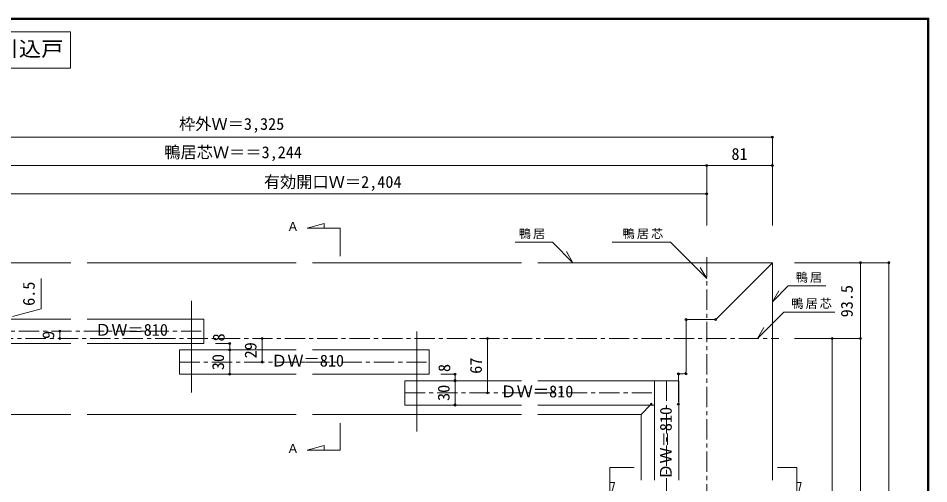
# Model space of a CAD drawing. Units: millimetres, scale not verified. Extents: x -957 to 993, y -689 to 708.
# Drawn here: x -131 to 993, y 134 to 708 of the extents above; entities that cross this region are included whole.
import ezdxf
from ezdxf.enums import TextEntityAlignment as Align

# ---------------------------------------------------------------- set-up
doc = ezdxf.new("R2010")
doc.units = ezdxf.units.MM
doc.header["$LTSCALE"] = 5
doc.header["$PDMODE"] = 32
doc.header["$PDSIZE"] = 2.5
doc.linetypes.add('CHAIN1', pattern=[8, 5, -1, 1, -1])
doc.layers.add('0-B_寸法', color=7, linetype='Continuous', lineweight=9)
doc.layers.add('F-1_枠', color=6, linetype='Continuous', lineweight=9)
doc.styles.add('ＭＳ ゴシック', font='')
doc.styles.get('ＭＳ ゴシック').set_extended_font_data('MS Gothic')

msp = doc.modelspace()

# ---------------------------------------------------------------- linework, layer by layer
at = {"layer": '0-B_寸法'}
for p, q in [((-936.448, 645.897), (-66.071, 645.897)), ((799.796, 561.028), (-517.704, 561.028)), ((799.796, 561.028), (799.796, 452.056)), ((718.796, 526.028), (-517.704, 526.028)), ((718.796, 526.028), (718.796, 452.056)), ((718.796, 491.028), (-487.704, 491.028)), ((266.412, 448.762), (266.412, 414.14)), ((528.559, 431.361), (482.387, 431.361)), ((528.559, 431.361), (553.794, 406.126)), ((674.154, 431.361), (602.158, 431.361)), ((674.154, 431.361), (718.796, 386.718)), ((553.794, 406.126), (545.907, 419.786)), ((-65.704, 406.126), (-179.704, 406.126)), ((212.296, 406.126), (-45.704, 406.126)), ((490.296, 406.126), (232.296, 406.126)), ((799.796, 406.126), (510.296, 406.126)), ((730.675, 337.004), (799.796, 406.126)), ((799.796, 406.126), (799.796, 137.994)), ((943.508, 406.126), (827.257, 406.126)), ((908.508, 312.626), (908.508, 406.126)), ((943.508, 406.126), (943.508, -502.374)), ((718.796, 386.718), (710.909, 400.378)), ((-102.16, 386.773), (-102.16, 349.259)), ((819.493, 377.52), (799.796, 357.823)), ((799.796, 357.823), (807.683, 371.484)), ((819.493, 377.52), (865.665, 377.52)), ((-137.751, 339.723), (-102.16, 349.259)), ((83.296, 246.126), (83.296, 359.126)), ((814.011, 345.318), (781.319, 312.626)), ((814.011, 345.318), (876.867, 345.318)), ((-65.704, 336.626), (-209.704, 336.626)), ((98.296, 336.626), (-45.704, 336.626)), ((98.296, 306.626), (98.296, 336.626)), ((693.296, 272.126), (693.296, 333.126)), ((728.554, 336.126), (696.296, 336.126)), ((781.319, 312.626), (789.206, 326.286)), ((361.296, 198.126), (361.296, 321.126)), ((-65.704, 306.626), (-209.704, 306.626)), ((98.296, 306.626), (-45.704, 306.626)), ((130.277, 306.626), (112.901, 306.626)), ((130.277, 306.626), (130.277, 298.626)), ((878.105, 312.626), (827.257, 312.626)), ((873.508, 312.626), (873.508, -209.374)), ((908.508, 312.626), (873.508, 312.626)), ((908.508, 312.626), (908.508, -502.374)), ((68.296, 268.626), (68.296, 298.626)), ((212.296, 298.626), (68.296, 298.626)), ((130.277, 298.626), (112.901, 298.626)), ((130.277, 298.626), (130.277, 268.626)), ((376.296, 298.626), (232.296, 298.626)), ((376.296, 268.626), (376.296, 298.626)), ((212.296, 268.626), (68.296, 268.626)), ((130.277, 268.626), (112.901, 268.626)), ((376.296, 268.626), (232.296, 268.626)), ((346.296, 230.626), (346.296, 260.626)), ((490.296, 260.626), (346.296, 260.626)), ((408.277, 268.626), (390.901, 268.626)), ((408.277, 260.626), (390.901, 260.626)), ((408.277, 268.626), (408.277, 260.626)), ((408.277, 260.626), (408.277, 230.626)), ((684.296, 260.626), (510.296, 260.626)), ((654.296, 260.626), (654.296, 230.626)), ((683.796, 266.626), (683.796, 234.626)), ((684.296, 260.626), (684.296, 137.994)), ((690.296, 269.126), (686.796, 269.126)), ((490.296, 230.626), (346.296, 230.626)), ((408.277, 230.626), (390.901, 230.626)), ((654.296, 230.626), (510.296, 230.626)), ((649.418, 230.747), (637.796, 219.126)), ((654.296, 230.626), (654.296, 137.994)), ((-65.704, 219.126), (-323.704, 219.126)), ((212.296, 219.126), (-45.704, 219.126)), ((490.296, 219.126), (232.296, 219.126)), ((637.796, 219.126), (510.296, 219.126)), ((637.796, 219.126), (637.796, 137.994)), ((629.372, 153.629), (599.272, 153.629)), ((829.882, 153.629), (806.275, 153.629))]:
    msp.add_line(p, q, dxfattribs=at)
at = {"layer": '0-B_寸法', "color": 4}
for p, q in [((718.796, 526.028), (799.796, 526.028)), ((-79.252, 312.626), (-79.252, 321.626)), ((170.277, 283.626), (170.277, 312.626)), ((448.277, 245.626), (448.277, 312.626))]:
    msp.add_line(p, q, dxfattribs=at)
at = {"layer": '0-B_寸法', "color": 4, "linetype": 'CHAIN1'}
for p, q in [((718.796, 413.151), (718.796, -559.374)), ((-561.704, 312.626), (807.975, 312.626))]:
    msp.add_line(p, q, dxfattribs=at)
at = {"layer": '0-B_寸法', "linetype": 'CHAIN1'}
for p, q in [((-209.704, 321.626), (98.296, 321.626)), ((68.296, 283.626), (376.296, 283.626)), ((669.296, 260.626), (669.296, -4.374)), ((346.296, 245.626), (654.296, 245.626))]:
    msp.add_line(p, q, dxfattribs=at)
at = {"layer": '0-B_寸法'}
for points in [[(-936.448, 690.897), (-66.071, 690.897), (-66.071, 645.897)], [(266.412, 448.762), (225.673, 448.762), (247.01, 454.479), (247.01, 448.762)], [(266.412, 208.394), (266.412, 175.017), (225.673, 175.017), (247.01, 180.735), (247.01, 175.017)], [(599.272, 153.629), (599.272, 113.977), (604.912, 135.026), (599.272, 135.026)], [(829.882, 153.629), (829.882, 113.977), (835.522, 135.026), (829.882, 135.026)]]:
    msp.add_lwpolyline(points, dxfattribs=at)
for centre, start, end in [((696.296, 333.126), 90, 180), ((728.554, 339.126), 270, 315), ((690.296, 272.126), 270, 0), ((686.796, 266.126), 90, 180), ((651.539, 228.626), 90, 135)]:
    msp.add_arc(centre, 3, start, end, dxfattribs=at)
for p in [(799.796, 561.028), (718.796, 526.028), (799.796, 526.028), (718.796, 491.028), (908.508, 406.126), (943.508, 406.126), (693.296, 336.126), (729.796, 336.126), (-79.252, 321.626), (-79.252, 312.626), (130.277, 306.626), (170.277, 312.626), (448.277, 312.626), (873.508, 312.626), (908.508, 312.626), (130.277, 298.626), (170.277, 283.626), (130.277, 268.626), (408.277, 268.626), (683.796, 269.126), (693.296, 269.126), (408.277, 260.626), (448.277, 245.626), (408.277, 230.626), (650.296, 231.626), (650.296, 231.626), (683.796, 231.626)]:
    msp.add_point(p, dxfattribs=at)
at = {"layer": 'F-1_枠'}
for p, q in [((-957.218, 707.602), (992.782, 707.602)), ((-957.218, 706.769), (992.782, 706.769)), ((-957.218, 705.935), (992.782, 705.935)), ((991.115, 707.602), (991.115, -689.065)), ((991.948, 707.602), (991.948, -689.065)), ((992.782, 707.602), (992.782, -689.065))]:
    msp.add_line(p, q, dxfattribs=at)

# ---------------------------------------------------------------- texts
at = {"layer": '0-B_寸法', "style": 'ＭＳ ゴシック', "width": 1.1}
msp.add_text('Ｌ字開口\u3000レールタイプ\u3000固定枠【L】３枚引込戸＋【R】２枚引込戸', height=18.33, dxfattribs=at).set_placement((-927.321, 655.158), align=Align.BOTTOM_LEFT)
at = {"layer": '0-B_寸法', "style": 'ＭＳ ゴシック'}
for s, height, p in [('枠外Ｗ＝3,325', 14.66, (67.755, 565.527)), ('鴨居芯Ｗ＝＝3,244', 14.66, (49.622, 530.603)), ('81', 14.66, (749.296, 528.528)), ('有効開口Ｗ＝2,404', 14.66, (172.43, 494.034)), ('Ａ', 11, (200.805, 441.912)), ('ＤＷ＝810', 14.66, (-35.826, 311.626)), ('ＤＷ＝810', 14.66, (181.438, 273.626)), ('ＤＷ＝810', 14.66, (464.324, 235.626)), ('Ａ', 11, (200.805, 168.168))]:
    msp.add_text(s, height=height, dxfattribs=at).set_placement(p, align=Align.BOTTOM_LEFT)
for s, p in [('6.5', (-105.87, 352.864)), ('93.5', (903.364, 338.761)), ('9', (-81.752, 312.126)), ('8', (128.432, 309.04)), ('29', (167.777, 288.126)), ('30', (127.679, 273.626)), ('67', (445.777, 269.126)), ('8', (406.737, 271.3)), ('30', (405.984, 235.626)), ('ＤＷ＝810', (680.072, 138.394))]:
    msp.add_text(s, height=14.66, rotation=90, dxfattribs=at).set_placement(p, align=Align.BOTTOM_LEFT)
at = {"layer": '0-B_寸法', "char_height": 11, "attachment_point": 7, "style": 'ＭＳ ゴシック'}
for s, insert in [('\\T1.17;鴨居', (486.94, 435.201)), ('\\T1.17;鴨居芯', (615.034, 435.201)), ('\\T1.17;鴨居', (828.613, 381.36)), ('\\T1.17;鴨居芯', (823.131, 349.157))]:
    msp.add_mtext(s, dxfattribs=dict(at, insert=insert))

doc.saveas('drawing.dxf')
